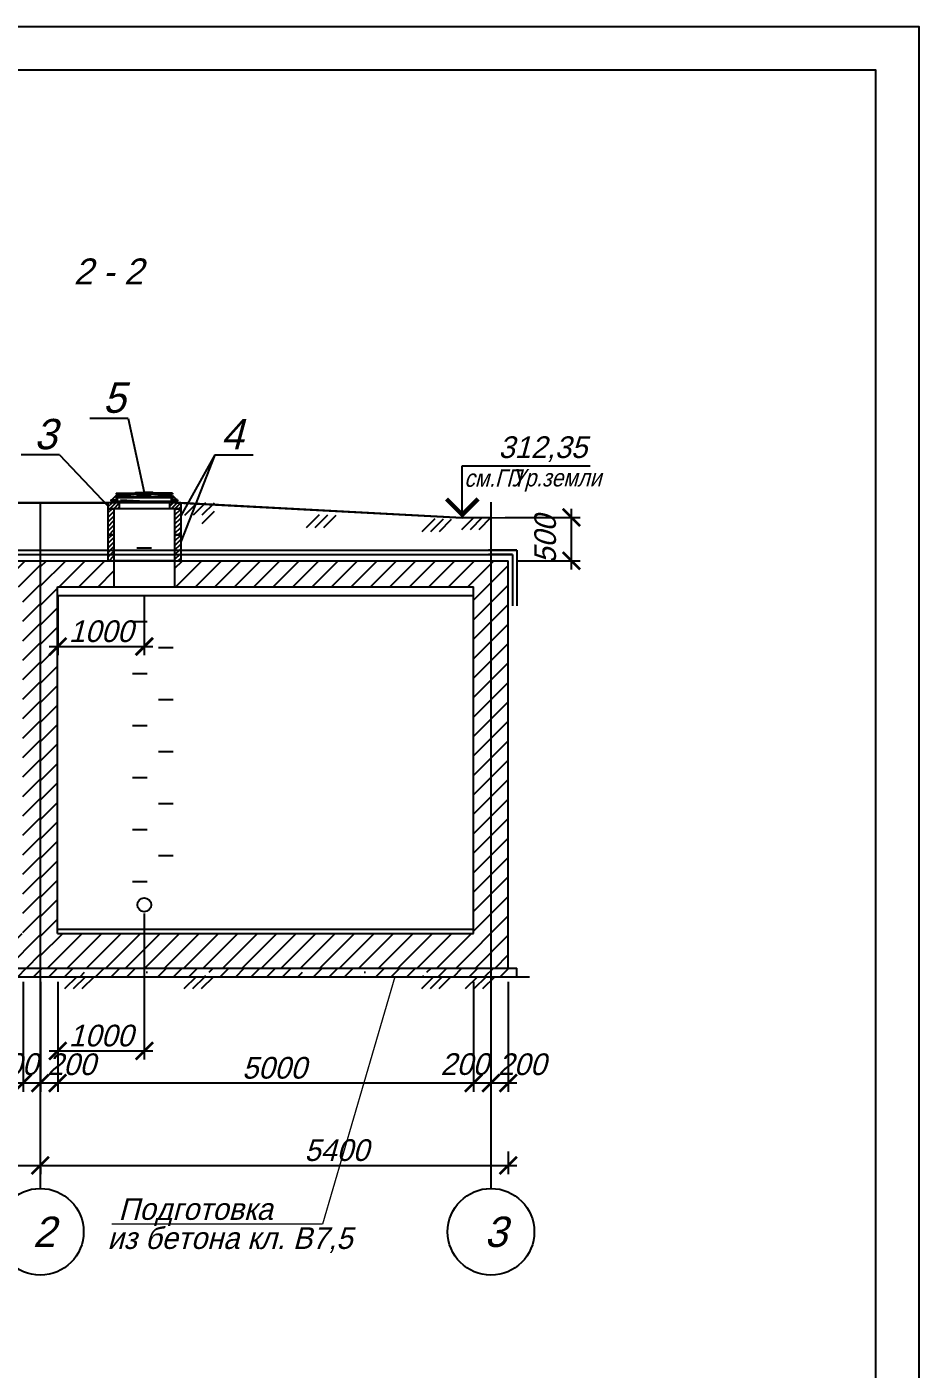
# Model space of a CAD drawing. Header units: millimetres. Extents: x 5929542 to 6152618, y 10240044 to 10382466.
# Drawn here: x 6061690 to 6071987, y 10339311 to 10354800 of the extents above; entities that cross this region are included whole.
import ezdxf
from ezdxf.enums import TextEntityAlignment as Align

# ---------------------------------------------------------------- set-up
doc = ezdxf.new("R2010")
doc.units = ezdxf.units.MM
doc.header["$PDMODE"] = 35
doc.layers.get('Defpoints').update_dxf_attribs({"color": 253})
doc.layers.add('0 @ 1', color=7, linetype='Continuous')
doc.layers.add('Основная', color=7, linetype='Continuous', lineweight=30)
doc.styles.add('ГОСТ 2.304', font='mipgost.ttf', dxfattribs={"oblique": 15})
doc.styles.add('Размеры', font='times.ttf', dxfattribs={"width": 0.6})
doc.dimstyles.new('Размер 200', dxfattribs={"dimtxt": 250, "dimasz": 200, "dimexe": 100, "dimexo": 100, "dimgap": 50, "dimtad": 1, "dimdec": 0, "dimlfac": 2, "dimdsep": 46, "dimtxsty": 'Размеры', "dimblk1": 'ARCHTICK', "dimblk2": 'ARCHTICK', "dimsah": 1, "dimcen": 300, "dimdle": 100, "dimclrd": 256, "dimclre": 256, "dimclrt": 7, "dimaunit": 1, "dimadec": 1, "dimazin": 0, "dimtfac": 1, "dimtdec": 0, "dimtmove": 1, "dimatfit": 3, "dimldrblk": 'ARCHTICK', "dimfxl": 1, "dimtolj": 1, "dimtzin": 0, "dimarcsym": 0})
pattern_1 = [(45, (5706610.416, 10047924.985), (-26.5165043, 26.5165043), [])]
pattern_2 = [(45, (5706610.416, 10048224.985), (-26.5165043, 26.5165043), [])]

# ---------------------------------------------------------------- blocks, each defined once
blk = doc.blocks.new('_ArchTick')
at = {"color": 0, "linetype": 'ByBlock', "const_width": 0.15}
blk.add_lwpolyline([(-0.5, -0.5), (0.5, 0.5)], dxfattribs=at)
blk = doc.blocks.new('*D59')
at = {"lineweight": -2, "transparency": 16777216}
for p, q in [((6056346, 10341662), (6061946, 10341662)), ((6056446, 10341643), (6056446, 10341562)), ((6061846, 10341643), (6061846, 10341562))]:
    blk.add_line(p, q, dxfattribs=at)
at = {"layer": 'Defpoints', "color": 0, "transparency": 16777216}
for p in [(6056446, 10341743), (6061846, 10341743), (6061846, 10341662)]:
    blk.add_point(p, dxfattribs=at)
at = {"lineweight": -2, "transparency": 16777216, "xscale": 200, "yscale": 200, "zscale": 200, "rotation": 180}
blk.add_blockref('_ArchTick', (6056446, 10341662), dxfattribs=at)
at = {"lineweight": -2, "transparency": 16777216, "xscale": 200, "yscale": 200, "zscale": 200}
blk.add_blockref('_ArchTick', (6061846, 10341662), dxfattribs=at)
at = {"color": 7, "transparency": 16777216, "insert": (6059146, 10341837), "char_height": 250, "attachment_point": 5, "style": 'ГОСТ 2.304'}
blk.add_mtext('\\A1;5400', dxfattribs=at)
blk = doc.blocks.new('*D60')
at = {"lineweight": -2, "transparency": 16777216}
for p, q in [((6067246, 10341822), (6067246, 10341562)), ((6061746, 10341662), (6067346, 10341662)), ((6061846, 10341643), (6061846, 10341562))]:
    blk.add_line(p, q, dxfattribs=at)
at = {"layer": 'Defpoints', "color": 0, "transparency": 16777216}
for p in [(6067246, 10341922), (6061846, 10341743), (6067246, 10341662)]:
    blk.add_point(p, dxfattribs=at)
at = {"lineweight": -2, "transparency": 16777216, "xscale": 200, "yscale": 200, "zscale": 200, "rotation": 180}
blk.add_blockref('_ArchTick', (6061846, 10341662), dxfattribs=at)
at = {"lineweight": -2, "transparency": 16777216, "xscale": 200, "yscale": 200, "zscale": 200}
blk.add_blockref('_ArchTick', (6067246, 10341662), dxfattribs=at)
at = {"color": 7, "transparency": 16777216, "insert": (6065265, 10341837), "char_height": 250, "attachment_point": 5, "style": 'ГОСТ 2.304'}
blk.add_mtext('\\A1;5400', dxfattribs=at)
blk = doc.blocks.new('*D63')
at = {"lineweight": -2, "transparency": 16777216}
for p, q in [((6061846, 10343782), (6061846, 10342512)), ((6062046, 10343782), (6062046, 10342512)), ((6062146, 10342612), (6061746, 10342612))]:
    blk.add_line(p, q, dxfattribs=at)
at = {"layer": 'Defpoints', "color": 0, "transparency": 16777216}
for p in [(6061846, 10343882), (6062046, 10343882), (6061846, 10342612)]:
    blk.add_point(p, dxfattribs=at)
at = {"lineweight": -2, "transparency": 16777216, "xscale": 200, "yscale": 200, "zscale": 200, "rotation": 180}
blk.add_blockref('_ArchTick', (6061846, 10342612), dxfattribs=at)
at = {"lineweight": -2, "transparency": 16777216, "xscale": 200, "yscale": 200, "zscale": 200}
blk.add_blockref('_ArchTick', (6062046, 10342612), dxfattribs=at)
at = {"color": 7, "transparency": 16777216, "insert": (6062204, 10342828), "char_height": 250, "attachment_point": 5, "style": 'ГОСТ 2.304'}
blk.add_mtext('\\A1;200', dxfattribs=at)
blk = doc.blocks.new('*D64')
at = {"lineweight": -2, "transparency": 16777216}
for p, q in [((6061646, 10343782), (6061646, 10342512)), ((6061846, 10343782), (6061846, 10342512)), ((6061946, 10342612), (6061546, 10342612))]:
    blk.add_line(p, q, dxfattribs=at)
at = {"layer": 'Defpoints', "color": 0, "transparency": 16777216}
for p in [(6061646, 10343882), (6061846, 10343882), (6061646, 10342612)]:
    blk.add_point(p, dxfattribs=at)
at = {"lineweight": -2, "transparency": 16777216, "xscale": 200, "yscale": 200, "zscale": 200, "rotation": 180}
blk.add_blockref('_ArchTick', (6061646, 10342612), dxfattribs=at)
at = {"lineweight": -2, "transparency": 16777216, "xscale": 200, "yscale": 200, "zscale": 200}
blk.add_blockref('_ArchTick', (6061846, 10342612), dxfattribs=at)
at = {"color": 7, "transparency": 16777216, "insert": (6061542, 10342830), "char_height": 250, "attachment_point": 5, "style": 'ГОСТ 2.304'}
blk.add_mtext('\\A1;200', dxfattribs=at)
blk = doc.blocks.new('*D65')
at = {"lineweight": -2, "transparency": 16777216}
for p, q in [((6067046, 10343782), (6067046, 10342512)), ((6067246, 10343782), (6067246, 10342512)), ((6067346, 10342612), (6066946, 10342612))]:
    blk.add_line(p, q, dxfattribs=at)
at = {"layer": 'Defpoints', "color": 0, "transparency": 16777216}
for p in [(6067046, 10343882), (6067246, 10343882), (6067046, 10342612)]:
    blk.add_point(p, dxfattribs=at)
at = {"lineweight": -2, "transparency": 16777216, "xscale": 200, "yscale": 200, "zscale": 200, "rotation": 180}
blk.add_blockref('_ArchTick', (6067046, 10342612), dxfattribs=at)
at = {"lineweight": -2, "transparency": 16777216, "xscale": 200, "yscale": 200, "zscale": 200}
blk.add_blockref('_ArchTick', (6067246, 10342612), dxfattribs=at)
at = {"color": 7, "transparency": 16777216, "insert": (6067404, 10342828), "char_height": 250, "attachment_point": 5, "style": 'ГОСТ 2.304'}
blk.add_mtext('\\A1;200', dxfattribs=at)
blk = doc.blocks.new('*D66')
at = {"lineweight": -2, "transparency": 16777216}
for p, q in [((6066846, 10343782), (6066846, 10342512)), ((6067046, 10343782), (6067046, 10342512)), ((6067146, 10342612), (6066746, 10342612))]:
    blk.add_line(p, q, dxfattribs=at)
at = {"layer": 'Defpoints', "color": 0, "transparency": 16777216}
for p in [(6066846, 10343882), (6067046, 10343882), (6066846, 10342612)]:
    blk.add_point(p, dxfattribs=at)
at = {"lineweight": -2, "transparency": 16777216, "xscale": 200, "yscale": 200, "zscale": 200, "rotation": 180}
blk.add_blockref('_ArchTick', (6066846, 10342612), dxfattribs=at)
at = {"lineweight": -2, "transparency": 16777216, "xscale": 200, "yscale": 200, "zscale": 200}
blk.add_blockref('_ArchTick', (6067046, 10342612), dxfattribs=at)
at = {"color": 7, "transparency": 16777216, "insert": (6066742, 10342830), "char_height": 250, "attachment_point": 5, "style": 'ГОСТ 2.304'}
blk.add_mtext('\\A1;200', dxfattribs=at)
blk = doc.blocks.new('*D67')
at = {"lineweight": -2, "transparency": 16777216}
for p, q in [((6067046, 10343782), (6067046, 10342512)), ((6062046, 10343390), (6062046, 10342512)), ((6067146, 10342612), (6061946, 10342612))]:
    blk.add_line(p, q, dxfattribs=at)
at = {"layer": 'Defpoints', "color": 0, "transparency": 16777216}
for p in [(6067046, 10343882), (6062046, 10343490), (6062046, 10342612)]:
    blk.add_point(p, dxfattribs=at)
at = {"lineweight": -2, "transparency": 16777216, "xscale": 200, "yscale": 200, "zscale": 200, "rotation": 180}
blk.add_blockref('_ArchTick', (6062046, 10342612), dxfattribs=at)
at = {"lineweight": -2, "transparency": 16777216, "xscale": 200, "yscale": 200, "zscale": 200}
blk.add_blockref('_ArchTick', (6067046, 10342612), dxfattribs=at)
at = {"color": 7, "transparency": 16777216, "insert": (6064546, 10342787), "char_height": 250, "attachment_point": 5, "style": 'ГОСТ 2.304'}
blk.add_mtext('\\A1;5000', dxfattribs=at)
blk = doc.blocks.new('*D68')
at = {"lineweight": -2, "transparency": 16777216}
for p, q in [((6061646, 10343782), (6061646, 10342512)), ((6056646, 10343390), (6056646, 10342512)), ((6061746, 10342612), (6056546, 10342612))]:
    blk.add_line(p, q, dxfattribs=at)
at = {"layer": 'Defpoints', "color": 0, "transparency": 16777216}
for p in [(6061646, 10343882), (6056646, 10343490), (6056646, 10342612)]:
    blk.add_point(p, dxfattribs=at)
at = {"lineweight": -2, "transparency": 16777216, "xscale": 200, "yscale": 200, "zscale": 200, "rotation": 180}
blk.add_blockref('_ArchTick', (6056646, 10342612), dxfattribs=at)
at = {"lineweight": -2, "transparency": 16777216, "xscale": 200, "yscale": 200, "zscale": 200}
blk.add_blockref('_ArchTick', (6061646, 10342612), dxfattribs=at)
at = {"color": 7, "transparency": 16777216, "insert": (6059134, 10342787), "char_height": 250, "attachment_point": 5, "style": 'ГОСТ 2.304'}
blk.add_mtext('\\A1;5000', dxfattribs=at)
blk = doc.blocks.new('*D74')
at = {"lineweight": -2, "transparency": 16777216}
for p, q in [((6067392, 10349140), (6068076, 10349140)), ((6067976, 10348540), (6067976, 10349240)), ((6067346, 10348640), (6068076, 10348640))]:
    blk.add_line(p, q, dxfattribs=at)
at = {"layer": 'Defpoints', "color": 0, "transparency": 16777216}
for p in [(6067292, 10349140), (6067976, 10349140), (6067246, 10348640)]:
    blk.add_point(p, dxfattribs=at)
at = {"lineweight": -2, "transparency": 16777216, "xscale": 200, "yscale": 200, "zscale": 200}
for p, rotation in [((6067976, 10349140), 90), ((6067976, 10348640), 270)]:
    blk.add_blockref('_ArchTick', p, dxfattribs=dict(at, rotation=rotation))
at = {"color": 7, "transparency": 16777216, "insert": (6067673, 10348884), "char_height": 250, "attachment_point": 5, "rotation": 90, "style": 'ГОСТ 2.304'}
blk.add_mtext('\\A1;500', dxfattribs=at)
blk = doc.blocks.new('*D75')
at = {"lineweight": -2, "transparency": 16777216}
for p, q in [((6063046, 10344570), (6063046, 10342884)), ((6062046, 10343740), (6062046, 10342884)), ((6061946, 10342984), (6063146, 10342984))]:
    blk.add_line(p, q, dxfattribs=at)
at = {"layer": 'Defpoints', "color": 0, "transparency": 16777216}
for p in [(6063046, 10344670), (6062046, 10343840), (6063046, 10342984)]:
    blk.add_point(p, dxfattribs=at)
at = {"lineweight": -2, "transparency": 16777216, "xscale": 200, "yscale": 200, "zscale": 200, "rotation": 180}
blk.add_blockref('_ArchTick', (6062046, 10342984), dxfattribs=at)
at = {"lineweight": -2, "transparency": 16777216, "xscale": 200, "yscale": 200, "zscale": 200}
blk.add_blockref('_ArchTick', (6063046, 10342984), dxfattribs=at)
at = {"color": 7, "transparency": 16777216, "insert": (6062546, 10343159), "char_height": 250, "attachment_point": 5, "style": 'ГОСТ 2.304'}
blk.add_mtext('\\A1;1000', dxfattribs=at)
blk = doc.blocks.new('*D12')
at = {"lineweight": -2, "transparency": 16777216}
for p, q in [((6062046, 10348240), (6062046, 10347550)), ((6063046, 10348240), (6063046, 10347550)), ((6061946, 10347650), (6063146, 10347650))]:
    blk.add_line(p, q, dxfattribs=at)
at = {"layer": 'Defpoints', "color": 0, "transparency": 16777216}
for p in [(6062046, 10348340), (6063046, 10348340), (6063046, 10347650)]:
    blk.add_point(p, dxfattribs=at)
at = {"lineweight": -2, "transparency": 16777216, "xscale": 200, "yscale": 200, "zscale": 200, "rotation": 180}
blk.add_blockref('_ArchTick', (6062046, 10347650), dxfattribs=at)
at = {"lineweight": -2, "transparency": 16777216, "xscale": 200, "yscale": 200, "zscale": 200}
blk.add_blockref('_ArchTick', (6063046, 10347650), dxfattribs=at)
at = {"color": 7, "transparency": 16777216, "insert": (6062546, 10347825), "char_height": 250, "attachment_point": 5, "style": 'ГОСТ 2.304'}
blk.add_mtext('\\A1;1000', dxfattribs=at)

msp = doc.modelspace()

# ---------------------------------------------------------------- hatches: boundary and pattern name
at = {"ltscale": 0.5}
h = msp.add_hatch(dxfattribs=at)
h.set_pattern_fill('ANSI31', color=256, scale=250, style=0)
h.set_pattern_definition([(45, (5858969.58, 9946024.857), (-22.097087, 22.097087), [])])
h.paths.add_polyline_path([(6063335.60187, 10349240.21065), (6063335.60187, 10349309.71065), (6063465.60187, 10349309.71065), (6063465.60187, 10349240.21065)])
h.paths.add_polyline_path([(6062625.60187, 10349240.21065), (6062625.60187, 10349309.71065), (6062755.60187, 10349309.71065), (6062755.60187, 10349240.21065)])
h = msp.add_hatch(dxfattribs=at)
h.set_pattern_fill('ANSI31', color=256, scale=100, style=0)
h.set_pattern_definition([(45, (5972956.654, 8943291.166), (-8.83883476, 8.83883476), [])])
h.paths.add_polyline_path([(6062720.60187, 10349393.71065), (6062732.60187, 10349393.71065), (6062732.60187, 10349380.71065), (6062745.60187, 10349380.71065), (6062745.60187, 10349368.71065), (6062739.60187, 10349368.71065, 0.4142135624), (6062733.60187, 10349362.71065), (6062733.60187, 10349327.71065), (6062660.60187, 10349327.71065), (6062660.60187, 10349342.71065), (6062720.60187, 10349342.71065)])
edge = h.paths.add_edge_path()
edge.add_arc((6063045.60187, 10347598.71065), 1822, 440.522851644, 446.664772835, ccw=False)
edge.add_line((6063345.60187, 10349395.84281), (6063345.60187, 10349420.71065))
edge.add_line((6063345.60187, 10349420.71065), (6063357.60187, 10349420.71065))
edge.add_line((6063357.60187, 10349420.71065), (6063357.60187, 10349381.61726))
edge.add_arc((6063045.60187, 10347598.71065), 1810, 440.074024452, 450)
edge.add_line((6063045.60187, 10349408.71065), (6063045.60187, 10349420.71065))
edge.add_arc((6063045.60187, 10347598.71065), 1822, 447.042702869, 450, ccw=False)
edge.add_line((6063139.60187, 10349418.28422), (6063145.60187, 10349425.71065))
edge.add_line((6063145.60187, 10349425.71065), (6063151.60187, 10349417.62461))
edge = h.paths.add_edge_path()
edge.add_arc((6063045.60187, 10347598.71065), 1822, 453.335227165, 459.477148356, ccw=False)
edge.add_line((6062939.60187, 10349417.62461), (6062945.60187, 10349425.71065))
edge.add_line((6062945.60187, 10349425.71065), (6062951.60187, 10349418.28422))
edge.add_arc((6063045.60187, 10347598.71065), 1822, 450, 452.957297131, ccw=False)
edge.add_line((6063045.60187, 10349420.71065), (6063045.60187, 10349408.71065))
edge.add_arc((6063045.60187, 10347598.71065), 1810, 450, 459.925975548)
edge.add_line((6062733.60187, 10349381.61726), (6062733.60187, 10349408.71065))
edge.add_line((6062733.60187, 10349408.71065), (6062720.60187, 10349408.71065))
edge.add_line((6062720.60187, 10349408.71065), (6062720.60187, 10349420.71065))
edge.add_line((6062720.60187, 10349420.71065), (6062745.60187, 10349420.71065))
edge.add_line((6062745.60187, 10349420.71065), (6062745.60187, 10349395.84281))
edge = h.paths.add_edge_path()
edge.add_line((6063358.60187, 10349393.71065), (6063370.60187, 10349393.71065))
edge.add_line((6063370.60187, 10349393.71065), (6063370.60187, 10349342.71065))
edge.add_line((6063370.60187, 10349342.71065), (6063430.60187, 10349342.71065))
edge.add_line((6063430.60187, 10349342.71065), (6063430.60187, 10349327.71065))
edge.add_line((6063430.60187, 10349327.71065), (6063357.60187, 10349327.71065))
edge.add_line((6063357.60187, 10349327.71065), (6063357.60187, 10349362.71065))
edge.add_arc((6063351.60187, 10349362.71065), 6, 360, 450.000000002)
edge.add_line((6063351.60187, 10349368.71065), (6063345.60187, 10349368.71065))
edge.add_line((6063345.60187, 10349368.71065), (6063345.60187, 10349380.71065))
edge.add_line((6063345.60187, 10349380.71065), (6063358.60187, 10349380.71065))
edge.add_line((6063358.60187, 10349380.71065), (6063358.60187, 10349393.71065))
h = msp.add_hatch(dxfattribs=at)
h.set_pattern_fill('ANSI31', color=256, scale=300, style=0)
h.set_pattern_definition(pattern_2)
h.paths.add_polyline_path([(6062625.60187, 10348940.21065), (6062625.60187, 10349240.21065), (6062695.60187, 10349240.21065), (6062695.60187, 10348940.21065)])
h = msp.add_hatch(dxfattribs=at)
h.set_pattern_fill('ANSI31', color=256, scale=300, style=0)
h.set_pattern_definition(pattern_2)
h.paths.add_polyline_path([(6063465.60187, 10348940.21065), (6063395.60187, 10348940.21065), (6063395.60187, 10349240.21065), (6063465.60187, 10349240.21065)])
h = msp.add_hatch(dxfattribs=at)
h.set_pattern_fill('ANSI31', color=256, scale=300, style=0)
h.set_pattern_definition(pattern_1)
h.paths.add_polyline_path([(6062625.60187, 10348640.21065), (6062625.60187, 10348940.21065), (6062695.60187, 10348940.21065), (6062695.60187, 10348640.21065)])
h = msp.add_hatch(dxfattribs=at)
h.set_pattern_fill('ANSI31', color=256, scale=300, style=0)
h.set_pattern_definition(pattern_1)
h.paths.add_polyline_path([(6063465.60187, 10348640.21065), (6063395.60187, 10348640.21065), (6063395.60187, 10348940.21065), (6063465.60187, 10348940.21065)])
at = {"linetype": 'ByBlock', "ltscale": 0.5}
h = msp.add_hatch(dxfattribs=at)
h.set_pattern_fill('ANSI31', color=256, scale=50, style=0)
h.set_pattern_definition([(45, (5660420.2, 11075309.33), (-112.253202, 112.253202), [])])
h.paths.add_polyline_path([(6056446.49521, 10348640.21065), (6056246.49521, 10348640.21065), (6056246.49521, 10343940.21065), (6056446.49521, 10343940.21065)])
h.paths.add_polyline_path([(6060204.6148, 10343940.21065), (6060204.6148, 10344340.21065), (6056646.49521, 10344340.21065), (6056646.49521, 10348340.21065), (6057296.49521, 10348340.21065), (6057296.49521, 10348640.21065), (6056446.49521, 10348640.21065), (6056446.49521, 10343940.21065)])
h.paths.add_polyline_path([(6060204.6148, 10344340.21065), (6060204.6148, 10343940.21065), (6061845.60187, 10343940.21065), (6061845.60187, 10348640.21065), (6061645.60187, 10348640.21065), (6057996.49521, 10348640.21065), (6057996.49521, 10348340.21065), (6061645.60187, 10348340.21065), (6061645.60187, 10344340.21065)])
h = msp.add_hatch(dxfattribs=at)
h.set_pattern_fill('ANSI31', color=256, scale=50, style=0)
h.set_pattern_definition([(45, (5658419.31, 11075309.33), (-112.253202, 112.253202), [])])
h.paths.add_polyline_path([(6067046.49521, 10343940.21065), (6067046.49521, 10348540.21065)], flags=17)
h.paths.add_polyline_path([(6065489.26896, 10344340.21065), (6065489.26896, 10343940.21065), (6067246.49521, 10343940.21065), (6067246.49521, 10348640.21065), (6063395.60187, 10348640.21065), (6063395.60187, 10348340.21065), (6066846.49521, 10348340.21065), (6066846.49521, 10344340.21065)])
h.paths.add_polyline_path([(6065489.26896, 10343940.21065), (6065489.26896, 10344340.21065), (6062045.60187, 10344340.21065), (6062045.60187, 10348640.21065), (6062045.60187, 10348340.21065), (6062695.60187, 10348340.21065), (6062695.60187, 10348640.21065), (6061845.60187, 10348640.21065), (6061845.60187, 10343940.21065)])
at = {"ltscale": 0.5}
h = msp.add_hatch(dxfattribs=at)
h.set_pattern_fill('ANSI35', color=256, scale=40, style=0)
h.set_pattern_definition([(45, (5640867.5, 11045115.04), (-179.60512, 179.60512), []), (45, (5641047.1, 11045115.04), (-179.60512, 179.60512), [317.5, -63.5, 0, -63.5])])
h.paths.add_polyline_path([(6063846.49521, 10343940.21065), (6061228.60085, 10343940.21065), (6061251.21152, 10343840.21065), (6063846.49521, 10343840.21065)])
h.paths.add_polyline_path([(6067346.49521, 10343940.21065), (6067046.49521, 10343940.21065), (6067046.49521, 10343840.21065), (6067346.49521, 10343840.21065)], flags=16)
h.paths.add_polyline_path([(6067490.16231, 10343840.21065), (6067490.16231, 10343940.21065), (6063846.49521, 10343940.21065), (6063846.49521, 10343840.21065)])
h.paths.add_polyline_path([(6067490.16231, 10343940.21065), (6067490.16231, 10343840.21065), (6067046.49521, 10343840.21065), (6067046.49521, 10343940.21065)])

# ---------------------------------------------------------------- linework, layer by layer
at = {"ltscale": 2}
for p, q in [((6062861.12196, 10350280.95943), (6062418.4164, 10350280.95943)), ((6062861.12196, 10350280.95943), (6063045.60187, 10349425.71065)), ((6062068.59588, 10349860.42475), (6061625.89032, 10349860.42475)), ((6062068.59588, 10349860.42475), (6062625.60187, 10349274.96065)), ((6063861.05401, 10349860.42475), (6063465.60187, 10348857.61627)), ((6063861.05401, 10349860.42475), (6063465.60187, 10349158.45974)), ((6063861.05401, 10349860.42475), (6064303.75957, 10349860.42475))]:
    msp.add_line(p, q, dxfattribs=at)
at = {"linetype": 'Continuous', "ltscale": 100}
for p, q in [((6066714.2917, 10349135.13775), (6066714.2917, 10349735.13775)), ((6066714.2917, 10349735.13775), (6068192.04138, 10349735.13775))]:
    msp.add_line(p, q, dxfattribs=at)
at = {"ltscale": 10}
for p, q in [((6061845.60187, 10349313.88898), (6061845.60187, 10341396.60426)), ((6067046.49521, 10349313.88898), (6067046.49521, 10341396.60426))]:
    msp.add_line(p, q, dxfattribs=at)
at = {"ltscale": 110}
for p, q in [((6062625.60187, 10349309.71065), (6062625.60187, 10349240.21065)), ((6062755.60187, 10349309.71065), (6062625.60187, 10349309.71065)), ((6062660.60187, 10349342.71065), (6062660.60187, 10349327.71065)), ((6062660.60187, 10349342.71065), (6062720.60187, 10349342.71065)), ((6062733.60187, 10349327.71065), (6062660.60187, 10349327.71065)), ((6062720.60187, 10349420.71065), (6062745.60187, 10349420.71065)), ((6062720.60187, 10349420.71065), (6062720.60187, 10349408.71065)), ((6062720.60187, 10349408.71065), (6062733.60187, 10349408.71065)), ((6062720.60187, 10349393.71065), (6062720.60187, 10349342.71065)), ((6062720.60187, 10349393.71065), (6062732.60187, 10349393.71065)), ((6062732.60187, 10349393.71065), (6062732.60187, 10349380.71065)), ((6062732.60187, 10349380.71065), (6062745.60187, 10349380.71065)), ((6062733.60187, 10349408.71065), (6062733.60187, 10349381.61726)), ((6062733.60187, 10349362.71065), (6062733.60187, 10349327.71065)), ((6062745.60187, 10349368.71065), (6062739.60187, 10349368.71065)), ((6062745.60187, 10349420.71065), (6062745.60187, 10349395.84281)), ((6062745.60187, 10349380.71065), (6062745.60187, 10349368.71065)), ((6062755.60187, 10349309.71065), (6062755.60187, 10349240.21065)), ((6062945.60187, 10349425.71065), (6062939.60187, 10349417.62461)), ((6062951.60187, 10349418.28422), (6062945.60187, 10349425.71065)), ((6063145.60187, 10349425.71065), (6063139.60187, 10349418.28422)), ((6063151.60187, 10349417.62461), (6063145.60187, 10349425.71065)), ((6063335.60187, 10349309.71065), (6063335.60187, 10349240.21065)), ((6063465.60187, 10349309.71065), (6063335.60187, 10349309.71065)), ((6063345.60187, 10349420.71065), (6063345.60187, 10349395.84281)), ((6063370.60187, 10349420.71065), (6063345.60187, 10349420.71065)), ((6063345.60187, 10349380.71065), (6063345.60187, 10349368.71065)), ((6063358.60187, 10349380.71065), (6063345.60187, 10349380.71065)), ((6063351.60187, 10349368.71065), (6063345.60187, 10349368.71065)), ((6063357.60187, 10349408.71065), (6063357.60187, 10349381.61726)), ((6063370.60187, 10349408.71065), (6063357.60187, 10349408.71065)), ((6063357.60187, 10349362.71065), (6063357.60187, 10349327.71065)), ((6063430.60187, 10349327.71065), (6063357.60187, 10349327.71065)), ((6063370.60187, 10349408.71065), (6063358.60187, 10349408.71065)), ((6063358.60187, 10349393.71065), (6063358.60187, 10349380.71065)), ((6063370.60187, 10349393.71065), (6063358.60187, 10349393.71065)), ((6063370.60187, 10349420.71065), (6063370.60187, 10349408.71065)), ((6063370.60187, 10349393.71065), (6063370.60187, 10349342.71065)), ((6063430.60187, 10349342.71065), (6063370.60187, 10349342.71065)), ((6063430.60187, 10349342.71065), (6063430.60187, 10349327.71065)), ((6063465.60187, 10349309.71065), (6063465.60187, 10349240.21065)), ((6062755.60187, 10349240.21065), (6062625.60187, 10349240.21065)), ((6063465.60187, 10349240.21065), (6063335.60187, 10349240.21065))]:
    msp.add_line(p, q, dxfattribs=at)
at = {"ltscale": 0.5}
for p, q in [((6062720.60187, 10349393.71065), (6062669.83264, 10349342.71065)), ((6062733.60187, 10349420.71065), (6062941.89177, 10349420.71065)), ((6062733.60187, 10349327.71065), (6063357.60187, 10349327.71065)), ((6062745.60187, 10349380.71065), (6063345.60187, 10349380.71065)), ((6062745.60187, 10349368.71065), (6063345.60187, 10349368.71065)), ((6063335.60187, 10349309.71065), (6062755.60187, 10349309.71065)), ((6062945.60187, 10349425.71065), (6063045.60187, 10349425.71065)), ((6063125.60187, 10349385.21065), (6062955.60187, 10349385.21065)), ((6063145.60187, 10349425.71065), (6063045.60187, 10349425.71065)), ((6063357.60187, 10349420.71065), (6063149.31197, 10349420.71065)), ((6063370.60187, 10349393.71065), (6063421.3711, 10349342.71065)), ((6063655.59483, 10349307.50254), (6063510.93337, 10349162.84108)), ((6063753.50048, 10349306.36467), (6063610.9244, 10349163.78859)), ((6063851.40612, 10349305.2268), (6063710.91542, 10349164.7361)), ((6063395.60187, 10349240.21065), (6062695.60187, 10349240.21065)), ((6063395.60187, 10349240.21065), (6062695.60187, 10349240.21065)), ((6063335.60187, 10349240.21065), (6062755.60187, 10349240.21065)), ((6063852.33677, 10349208.3967), (6063710.91542, 10349066.97534)), ((6065062.61295, 10349167.49993), (6064912.82175, 10349017.70874)), ((6065158.41905, 10349164.26252), (6065012.81277, 10349018.65625)), ((6065254.22515, 10349161.02511), (6065112.8038, 10349019.60376)), ((6066946.28413, 10349137.30728), (6066804.86277, 10348995.88593)), ((6067046.27472, 10349138.31337), (6066904.85336, 10348996.89202)), ((6066397.20903, 10349122.40223), (6066247.41784, 10348972.61104)), ((6066493.01514, 10349119.16482), (6066347.40886, 10348973.55855)), ((6066588.82124, 10349115.92741), (6066447.39988, 10348974.50606)), ((6066846.29287, 10349136.37219), (6066704.87152, 10348994.95083)), ((6056446.49521, 10348760.21065), (6062876.49521, 10348760.21065)), ((6056446.49521, 10348710.21065), (6062876.49521, 10348710.21065)), ((6062815.60187, 10348760.21065), (6067346.49521, 10348760.21065)), ((6062815.60187, 10348710.21065), (6067296.49521, 10348710.21065)), ((6063130.60187, 10348785.21065), (6062960.60187, 10348785.21065)), ((6067346.49521, 10348760.21065), (6067016.49521, 10348760.21065)), ((6067296.49521, 10348710.21065), (6067016.49521, 10348710.21065)), ((6067296.49521, 10348710.21065), (6067296.49521, 10348120.21065)), ((6067346.49521, 10348760.21065), (6067346.49521, 10348120.21065)), ((6063395.60187, 10348640.21065), (6062695.60187, 10348640.21065)), ((6062045.60187, 10348240.21065), (6066846.49521, 10348240.21065)), ((6062695.60187, 10348340.21065), (6063395.60187, 10348340.21065)), ((6062909.88046, 10347940.21065), (6063079.88046, 10347940.21065)), ((6063209.88046, 10347640.21065), (6063379.88046, 10347640.21065)), ((6062909.88046, 10347340.21065), (6063079.88046, 10347340.21065)), ((6063209.88046, 10347040.21065), (6063379.88046, 10347040.21065)), ((6062909.88046, 10346740.21065), (6063079.88046, 10346740.21065)), ((6063209.88046, 10346440.21065), (6063379.88046, 10346440.21065)), ((6062909.88046, 10346140.21065), (6063079.88046, 10346140.21065)), ((6063209.88046, 10345840.21065), (6063379.88046, 10345840.21065)), ((6062909.88046, 10345540.21065), (6063079.88046, 10345540.21065)), ((6063209.88046, 10345240.21065), (6063379.88046, 10345240.21065)), ((6062909.88046, 10344940.21065), (6063079.88046, 10344940.21065)), ((6062045.60187, 10344390.21065), (6066846.49521, 10344390.21065)), ((6062266.50108, 10343840.21065), (6062125.07972, 10343698.78929)), ((6062366.50108, 10343840.21065), (6062225.07972, 10343698.78929)), ((6062466.50108, 10343840.21065), (6062325.07972, 10343698.78929)), ((6063643.56739, 10343840.21065), (6063502.14604, 10343698.78929)), ((6063743.56739, 10343840.21065), (6063602.14604, 10343698.78929)), ((6063843.56739, 10343840.21065), (6063702.14604, 10343698.78929)), ((6066384.30011, 10343840.21065), (6066242.87875, 10343698.78929)), ((6066484.30011, 10343840.21065), (6066342.87875, 10343698.78929)), ((6066584.30011, 10343840.21065), (6066442.87875, 10343698.78929)), ((6066889.61519, 10343840.21065), (6066748.19384, 10343698.78929)), ((6066989.61519, 10343840.21065), (6066848.19384, 10343698.78929)), ((6067089.61519, 10343840.21065), (6066948.19384, 10343698.78929))]:
    msp.add_line(p, q, dxfattribs=at)
for p, q in [((6062770.60187, 10349342.71065), (6066714.2917, 10349135.13775)), ((6066714.2917, 10349135.13775), (6067256.74737, 10349140.21065)), ((6067208.17918, 10349139.75645), (6068073.37675, 10349139.75645))]:
    msp.add_line(p, q)
at = {"linetype": 'Continuous', "ltscale": 0.1}
for p, q in [((6062625.60187, 10349240.21065), (6062695.60187, 10349240.21065)), ((6062625.60187, 10349240.21065), (6062695.60187, 10349240.21065)), ((6062625.60187, 10349240.21065), (6062695.60187, 10349240.21065)), ((6062695.60187, 10349240.21065), (6062625.60187, 10349240.21065)), ((6062625.60187, 10349240.21065), (6062695.60187, 10349240.21065)), ((6062625.60187, 10349240.21065), (6062695.60187, 10349240.21065)), ((6062625.60187, 10349240.21065), (6062695.60187, 10349240.21065)), ((6062695.60187, 10349240.21065), (6062625.60187, 10349240.21065)), ((6062625.60187, 10349240.21065), (6062625.60187, 10348940.21065)), ((6062695.60187, 10349240.21065), (6062695.60187, 10348940.21065)), ((6063395.60187, 10349240.21065), (6063465.60187, 10349240.21065)), ((6063395.60187, 10349240.21065), (6063465.60187, 10349240.21065)), ((6063465.60187, 10349240.21065), (6063395.60187, 10349240.21065)), ((6063395.60187, 10349240.21065), (6063465.60187, 10349240.21065)), ((6063395.60187, 10349240.21065), (6063465.60187, 10349240.21065)), ((6063395.60187, 10349240.21065), (6063465.60187, 10349240.21065)), ((6063465.60187, 10349240.21065), (6063395.60187, 10349240.21065)), ((6063395.60187, 10349240.21065), (6063465.60187, 10349240.21065)), ((6063395.60187, 10349240.21065), (6063395.60187, 10348940.21065)), ((6063465.60187, 10349240.21065), (6063465.60187, 10348940.21065)), ((6062625.60187, 10348940.21065), (6062695.60187, 10348940.21065)), ((6062625.60187, 10348940.21065), (6062695.60187, 10348940.21065)), ((6062625.60187, 10348940.21065), (6062695.60187, 10348940.21065)), ((6062695.60187, 10348940.21065), (6062625.60187, 10348940.21065)), ((6062625.60187, 10348940.21065), (6062625.60187, 10348640.21065)), ((6062695.60187, 10348940.21065), (6062695.60187, 10348340.21065)), ((6063395.60187, 10348940.21065), (6063465.60187, 10348940.21065)), ((6063395.60187, 10348940.21065), (6063465.60187, 10348940.21065)), ((6063465.60187, 10348940.21065), (6063395.60187, 10348940.21065)), ((6063395.60187, 10348940.21065), (6063465.60187, 10348940.21065)), ((6063395.60187, 10348940.21065), (6063395.60187, 10348340.21065)), ((6063465.60187, 10348940.21065), (6063465.60187, 10348640.21065)), ((6056246.49521, 10348640.21065), (6062946.49521, 10348640.21065)), ((6062745.60187, 10348640.21065), (6067246.49521, 10348640.21065)), ((6067246.49521, 10343940.21065), (6067246.49521, 10348640.21065)), ((6062045.60187, 10344340.21065), (6062045.60187, 10348340.21065)), ((6062045.60187, 10348340.21065), (6062695.60187, 10348340.21065)), ((6063395.60187, 10348340.21065), (6066846.49521, 10348340.21065)), ((6066846.49521, 10344340.21065), (6066846.49521, 10348340.21065)), ((6062045.60187, 10344340.21065), (6066846.49521, 10344340.21065)), ((6060204.6148, 10343940.21065), (6067346.49521, 10343940.21065)), ((6067346.49521, 10343840.21065), (6067346.49521, 10343940.21065)), ((6060204.6148, 10343840.21065), (6067490.16231, 10343840.21065)), ((6060204.6148, 10343840.21065), (6063646.49521, 10343840.21065)), ((6064046.49521, 10343840.21065), (6067346.49521, 10343840.21065))]:
    msp.add_line(p, q, dxfattribs=at)
at = {"color": 0, "lineweight": 5}
for p, q in [((6065938.28063, 10343840.21065), (6065102.83359, 10340983.96845)), ((6065102.83359, 10340983.96845), (6062672.56453, 10340983.96845))]:
    msp.add_line(p, q, dxfattribs=at)
at = {"ltscale": 2}
for points in [[(6029987.45471, 10325100.26098), (6071987.45471, 10325100.26098), (6071987.45471, 10354800.26098), (6029987.45471, 10354800.26098)], [(6031987.45471, 10325600.26098), (6071487.45471, 10325600.26098), (6071487.45471, 10354300.26098), (6031987.45471, 10354300.26098)]]:
    msp.add_lwpolyline(points, close=True, dxfattribs=at)
msp.add_lwpolyline([(6058066.49521, 10349309.71065), (6062625.86673, 10349309.71065)])
at = {"linetype": 'Continuous', "ltscale": 100, "const_width": 50}
msp.add_lwpolyline([(6066896.61397, 10349352.81535), (6066714.2917, 10349170.49308), (6066531.96943, 10349352.81535)], dxfattribs=at)
msp.add_circle((6063045.60187, 10344670.21065), 80)
at = {"linetype": 'Continuous', "lineweight": 25, "ltscale": 100}
for centre in [(6061845.60187, 10340896.60426), (6067046.49521, 10340896.60426)]:
    msp.add_circle(centre, 500, dxfattribs=at)
at = {"ltscale": 110}
for centre, radius, start, end in [((6063045.60187, 10347598.71065), 1810, 80.074024471, 99.925975529), ((6062739.60187, 10349362.71065), 6, 90, 180), ((6063045.60187, 10347598.71065), 1822, 93.335227188, 99.477148349), ((6063045.60187, 10347598.71065), 1822, 87.042702843, 92.957297157), ((6063045.60187, 10347598.71065), 1822, 80.522851651, 86.664772812), ((6063351.60187, 10349362.71065), 6, 0, 90)]:
    msp.add_arc(centre, radius, start, end, dxfattribs=at)
at = {"layer": 'Основная', "ltscale": 100}
for points in [[(6058066.49521, 10349309.71065), (6062625.86673, 10349309.71065)], [(6063465.60187, 10349309.71065), (6066714.2917, 10349135.13775), (6067046.49521, 10349138.24443)]]:
    msp.add_lwpolyline(points, dxfattribs=at)

# ---------------------------------------------------------------- texts
at = {"color": 0, "lineweight": 5, "ltscale": 2, "style": 'ГОСТ 2.304', "oblique": 15}
msp.add_text('            2 - 2', height=300, dxfattribs=at).set_placement((6060892.57448, 10351977.5675), align=Align.MIDDLE_LEFT)
at = {"linetype": 'Continuous', "ltscale": 100, "style": 'ГОСТ 2.304', "oblique": 15}
msp.add_text('312,35', height=250, dxfattribs=at).set_placement((6067132.54704, 10349825.13775))
at = {"color": 0, "lineweight": 5, "ltscale": 2, "style": 'ГОСТ 2.304', "oblique": 15}
for s, p in [('Подготовка ', (6062747.56453, 10341033.96845)), ('из бетона кл. В7,5', (6062619.46584, 10340698.55329))]:
    msp.add_text(s, height=250, dxfattribs=at).set_placement(p)
at = {"linetype": 'Continuous', "lineweight": 25, "ltscale": 100, "char_height": 350, "attachment_point": 1, "style": 'ГОСТ 2.304'}
for s, insert, width in [('\\fMipgost|b0|i0|c1|p34;\\W1.0000000000;\\T1.0000000000;\\o\\l2', (6061758.35187, 10341071.60426), 326.75), ('\\fMipgost|b0|i0|c1|p34;\\W1.0000000000;\\T1.0000000000;\\o\\l3', (6066971.49521, 10341071.60426), 300)]:
    msp.add_mtext(s, dxfattribs=dict(at, insert=insert, width=width))
at = {"layer": '0 @ 1', "ltscale": 0.5, "style": 'ГОСТ 2.304', "oblique": 15}
for s, p in [('5', (6062567.35867, 10350346.73646)), ('3', (6061774.83259, 10349926.20178)), ('4', (6063929.5673, 10349926.20178))]:
    msp.add_text(s, height=350, dxfattribs=at).set_placement(p)
at = {"layer": '0 @ 1', "ltscale": 0.5, "char_height": 200, "width": 3410.3674534, "attachment_point": 3, "style": 'ГОСТ 2.304'}
for s, insert in [('{\\W0.9;см.ГП}', (6067393.75899, 10349692.52246)), ('{\\W0.9;Ур.земли}', (6068318.48998, 10349697.22431))]:
    msp.add_mtext(s, dxfattribs=dict(at, insert=insert))

# ---------------------------------------------------------------- dimensions: what is measured, and where the dimension line sits
dim = msp.add_linear_dim(base=(6067975.89426, 10349139.75645), p1=(6067246.49521, 10348640.21065), p2=(6067292.21368, 10349139.75645), angle=90, dimstyle='Размер 200', override={"dimlfac": 1, "dimtxsty": 'ГОСТ 2.304'})
dim.commit()
dim.dimension.update_dxf_attribs({"geometry": '*D74', "text_midpoint": (6067847.72671, 10348884.28286), "dimtype": 160})
for base, p1, p2, picture, middle in [((6063045.60187, 10347650.02863), (6062045.60187, 10348340.21065), (6063045.60187, 10348340.21065), '*D12', (6062545.60187, 10347825.02863)), ((6063045.60187, 10342983.7003), (6062045.60187, 10343840.21065), (6063045.60187, 10344670.21065), '*D75', (6062545.60187, 10343158.7003)), ((6061846.49521, 10341661.96919), (6056446.49521, 10341743.10982), (6061846.49521, 10341743.10982), '*D59', (6059146.49521, 10341836.96919))]:
    dim = msp.add_linear_dim(base=base, p1=p1, p2=p2, dimstyle='Размер 200', override={"dimlfac": 1, "dimtxsty": 'ГОСТ 2.304'})
    dim.commit()
    dim.dimension.update_dxf_attribs({"geometry": picture, "text_midpoint": middle})
for base, p1, p2, picture, middle in [((6056646.49521, 10342612.00705), (6061646.49521, 10343881.57979), (6056646.49521, 10343489.59807), '*D68', (6059134.25017, 10342612.00705)), ((6061646.49521, 10342612.00705), (6061846.49521, 10343881.57979), (6061646.49521, 10343881.57979), '*D64', (6061541.88526, 10342655.47992)), ((6061846.49521, 10342612.00705), (6062046.49521, 10343881.57979), (6061846.49521, 10343881.57979), '*D63', (6062203.57351, 10342653.49027)), ((6062046.49521, 10342612.00705), (6067046.49521, 10343881.57979), (6062046.49521, 10343489.59807), '*D67', (6064546.49521, 10342612.00705)), ((6066846.49521, 10342612.00705), (6067046.49521, 10343881.57979), (6066846.49521, 10343881.57979), '*D66', (6066741.88526, 10342655.47992)), ((6067046.49521, 10342612.00705), (6067246.49521, 10343881.57979), (6067046.49521, 10343881.57979), '*D65', (6067403.57351, 10342653.49027)), ((6067245.60187, 10341661.96919), (6061845.60187, 10341743.10982), (6067245.60187, 10341921.62061), '*D60', (6065265.08244, 10341661.96919))]:
    dim = msp.add_linear_dim(base=base, p1=p1, p2=p2, dimstyle='Размер 200', override={"dimlfac": 1, "dimtxsty": 'ГОСТ 2.304'})
    dim.commit()
    dim.dimension.update_dxf_attribs({"geometry": picture, "text_midpoint": middle, "dimtype": 160})

doc.saveas('drawing.dxf')
